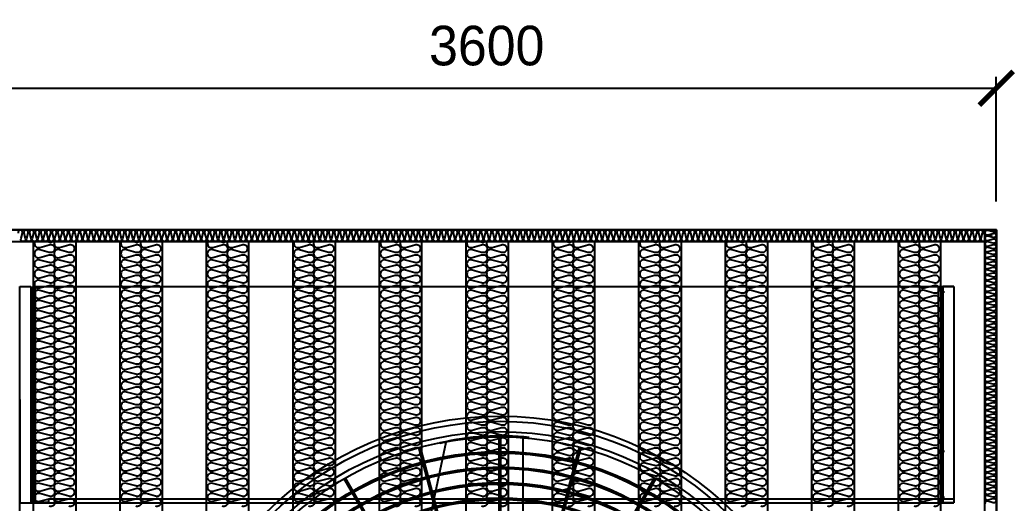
# Model space of a CAD drawing. Header units: millimetres. Extents: x 1817 to 34080, y 1746 to 24560.
# Drawn here: x 4598 to 8114, y 12345 to 14054 of the extents above; entities that cross this region are included whole.
import ezdxf

# ---------------------------------------------------------------- set-up
doc = ezdxf.new("R2010")
doc.units = ezdxf.units.MM
doc.linetypes.add('CENTER', pattern=[2, 1.25, -0.25, 0.25, -0.25])
doc.linetypes.add('HIDDEN', pattern=[0.375, 0.25, -0.125])
for name, color, linetype in [('center', 1, 'CENTER'), ('LINE', 7, 'Continuous'), ('SMS', 220, 'Continuous'), ('냉각탑', 4, 'Continuous'), ('냉각탑_dim', 1, 'Continuous'), ('숨은선', 5, 'HIDDEN')]:
    doc.layers.add(name, color=color, linetype=linetype)
doc.styles.add('HY울릉도L', font='')
doc.styles.get('HY울릉도L').set_extended_font_data('HY울릉도L')
doc.dimstyles.new('성지DIM', dxfattribs={"dimtxt": 3.5, "dimasz": 3, "dimexe": 1, "dimexo": 2.5, "dimgap": 2, "dimtad": 1, "dimdec": 0, "dimzin": 3, "dimdsep": 46, "dimtxsty": 'HY울릉도L', "dimblk": 'ARCHTICK', "dimcen": -2, "dimclrd": 256, "dimclre": 256, "dimclrt": 7, "dimadec": 0, "dimazin": 0, "dimtfac": 1, "dimtdec": 0, "dimtofl": 0, "dimtmove": 0, "dimatfit": 3, "dimfxl": 1, "dimtolj": 1, "dimtzin": 0, "dimlwe": -1, "dimarcsym": 0})

# ---------------------------------------------------------------- blocks, each defined once
blk = doc.blocks.new('_ArchTick')
at = {"color": 0, "linetype": 'ByBlock', "const_width": 0.15}
blk.add_lwpolyline([(-0.5, -0.5), (0.5, 0.5)], dxfattribs=at)
blk = doc.blocks.new('*D738')
at = {"layer": 'Defpoints', "color": 0, "transparency": 16777216}
for p in [(8047.3, 13812.4), (4447.6, 13311.9), (8047.3, 13311.9)]:
    blk.add_point(p, dxfattribs=at)
at = {"layer": '냉각탑_dim', "transparency": 16777216}
for p, q in [((4447.6, 13411.9), (4447.6, 13852.4)), ((8047.3, 13411.9), (8047.3, 13852.4))]:
    blk.add_line(p, q, dxfattribs=at)
at = {"layer": '냉각탑_dim', "lineweight": -2, "transparency": 16777216}
blk.add_line((4447.6, 13812.4), (8047.3, 13812.4), dxfattribs=at)
at = {"layer": '냉각탑_dim', "lineweight": -2, "transparency": 16777216, "xscale": 120, "yscale": 120, "zscale": 120, "rotation": 180}
blk.add_blockref('_ArchTick', (4447.6, 13812.4), dxfattribs=at)
at = {"layer": '냉각탑_dim', "lineweight": -2, "transparency": 16777216, "xscale": 120, "yscale": 120, "zscale": 120}
blk.add_blockref('_ArchTick', (8047.3, 13812.4), dxfattribs=at)
at = {"layer": '냉각탑_dim', "color": 7, "transparency": 16777216, "insert": (6247.4, 13962.4), "char_height": 140, "attachment_point": 5, "style": 'HY울릉도L'}
blk.add_mtext('\\A1;3600', dxfattribs=at)
blk = doc.blocks.new('A$C1FB73ED1')
for p, q in [((1277, 1342.9), (1277, 2480)), ((1283, 1342.9), (1283, 2480)), ((1260.8, 1340), (966.5, 2438.3)), ((1266.6, 1341.6), (972.3, 2439.9)), ((1293.4, 1341.6), (1587.7, 2439.9)), ((1299.2, 1340), (1593.5, 2438.3)), ((1245.9, 1333), (677.4, 2317.7)), ((1251.1, 1336), (682.6, 2320.7)), ((1308.9, 1336), (1877.4, 2320.7)), ((1314.1, 1333), (1882.6, 2317.7))]:
    blk.add_line(p, q)
for radius in [1280, 1260, 1220, 1200]:
    blk.add_circle((1280, 1280), radius)
at = {"ltscale": 5}
for radius in [1143, 1137, 1083, 1077, 1023, 1017, 963, 957]:
    blk.add_circle((1280, 1280), radius, dxfattribs=at)
at = {"layer": 'LINE', "color": 7}
for p, q in [((1368.2, 2477.5), (1368.2, 1567)), ((985.2, 2053.4), (1071.5, 2459.4))]:
    blk.add_line(p, q, dxfattribs=at)
for radius, start, end in [(1000, 83.5007, 103.4595), (998, 83.4876, 103.487)]:
    blk.add_arc((1280, 1483.4), radius, start, end, dxfattribs=at)
blk = doc.blocks.new('SP전면')
at = {"color": 7}
for p, q in [((31549.2, -80510.4), (31549.2, -83988.4)), ((31699.2, -80510.4), (31699.2, -83988.4))]:
    blk.add_line(p, q, dxfattribs=at)
at = {"layer": 'SMS', "color": 5}
for points in [[(31554.8, -80510.4, 0.686718), (31572.7, -80530.4), (31605.6, -80521.5, -0.524856), (31625.1, -80534.9, -0.524856), (31605.6, -80548.3), (31572.7, -80539.4, 1.449198), (31572.7, -80566.3), (31605.6, -80557.4, -0.524856), (31625.1, -80570.8, -0.524856), (31605.6, -80584.2), (31572.7, -80575.3, 1.449198), (31572.7, -80602.2), (31605.6, -80593.3, -0.524856), (31625.1, -80606.7, -0.524856), (31605.6, -80620.1), (31572.7, -80611.2, 1.449198), (31572.7, -80638.1), (31605.6, -80629.2, -0.524856), (31625.1, -80642.6, -0.524856), (31605.6, -80656.1), (31572.7, -80647.2, 1.449198), (31572.7, -80674), (31605.6, -80665.1, -0.524856), (31625.1, -80678.5, -0.524856), (31605.6, -80692), (31572.7, -80683.1, 1.449198), (31572.7, -80709.9), (31605.6, -80701, -0.524856), (31625.1, -80714.4, -0.524856), (31605.6, -80727.9), (31572.7, -80719, 1.449198), (31572.7, -80745.8), (31605.6, -80736.9, -0.524856), (31625.1, -80750.4, -0.524856), (31605.6, -80763.8), (31572.7, -80754.9, 1.449198), (31572.7, -80781.7), (31605.6, -80772.8, -0.524856), (31625.1, -80786.3, -0.524856), (31605.6, -80799.7), (31572.7, -80790.8, 1.449198), (31572.7, -80817.7), (31605.6, -80808.7, -0.524856), (31625.1, -80822.2, -0.524856), (31605.6, -80835.6), (31572.7, -80826.7, 1.449198), (31572.7, -80853.6), (31605.6, -80844.7, -0.524856), (31625.1, -80858.1, -0.524856), (31605.6, -80871.5), (31572.7, -80862.6, 1.449198), (31572.7, -80889.5), (31605.6, -80880.6, -0.524856), (31625.1, -80894, -0.524856), (31605.6, -80907.4), (31572.7, -80898.5, 1.449198), (31572.7, -80925.4), (31605.6, -80916.5, -0.524856), (31625.1, -80929.9, -0.524856), (31605.6, -80943.3), (31572.7, -80934.4, 1.449198), (31572.7, -80961.3), (31605.6, -80952.4, -0.524856), (31625.1, -80965.8, -0.524856), (31605.6, -80979.2), (31572.7, -80970.3, 1.449198), (31572.7, -80997.2), (31605.6, -80988.3, -0.524856), (31625.1, -81001.7, -0.524856), (31605.6, -81015.2), (31572.7, -81006.3, 1.449198), (31572.7, -81033.1), (31605.6, -81024.2, -0.524856), (31625.1, -81037.6, -0.524856), (31605.6, -81051.1), (31572.7, -81042.2, 1.449198), (31572.7, -81069), (31605.6, -81060.1, -0.524856), (31625.1, -81073.5, -0.524856), (31605.6, -81087), (31572.7, -81078.1, 1.449198), (31572.7, -81104.9), (31605.6, -81096, -0.524856), (31625.1, -81109.5, -0.524856), (31605.6, -81122.9), (31572.7, -81114, 1.449198), (31572.7, -81140.8), (31605.6, -81131.9, -0.524856), (31625.1, -81145.4, -0.524856), (31605.6, -81158.8), (31572.7, -81149.9, 1.449198), (31572.7, -81176.8), (31605.6, -81167.8, -0.524856), (31625.1, -81181.3, -0.524856), (31605.6, -81194.7), (31572.7, -81185.8, 1.449198), (31572.7, -81212.7), (31605.6, -81203.8, -0.524856), (31625.1, -81217.2, -0.524856), (31605.6, -81230.6), (31572.7, -81221.7, 1.449198), (31572.7, -81248.6), (31605.6, -81239.7, -0.524856), (31625.1, -81253.1, -0.524856), (31605.6, -81266.5), (31572.7, -81257.6, 1.449198), (31572.7, -81284.5), (31605.6, -81275.6, -0.524856), (31625.1, -81289, -0.524856), (31605.6, -81302.4), (31572.7, -81293.5, 1.449198), (31572.7, -81320.4), (31605.6, -81311.5, -0.524856), (31625.1, -81324.9, -0.417249), (31610.6, -81339.3)], [(31618, -80510.4, -0.259641), (31604.1, -80512.4), (31596.6, -80510.4)], [(31624.5, -80510.4, 0.686718), (31642.3, -80530.4), (31675.2, -80521.5, -0.524856), (31694.7, -80534.9, -0.524856), (31675.2, -80548.3), (31642.3, -80539.4, 1.449198), (31642.3, -80566.3), (31675.2, -80557.4, -0.524856), (31694.7, -80570.8, -0.524856), (31675.2, -80584.2), (31642.3, -80575.3, 1.449198), (31642.3, -80602.2), (31675.2, -80593.3, -0.524856), (31694.7, -80606.7, -0.524856), (31675.2, -80620.1), (31642.3, -80611.2, 1.449198), (31642.3, -80638.1), (31675.2, -80629.2, -0.524856), (31694.7, -80642.6, -0.524856), (31675.2, -80656.1), (31642.3, -80647.2, 1.449198), (31642.3, -80674), (31675.2, -80665.1, -0.524856), (31694.7, -80678.5, -0.524856), (31675.2, -80692), (31642.3, -80683.1, 1.449198), (31642.3, -80709.9), (31675.2, -80701, -0.524856), (31694.7, -80714.4, -0.524856), (31675.2, -80727.9), (31642.3, -80719, 1.449198), (31642.3, -80745.8), (31675.2, -80736.9, -0.524856), (31694.7, -80750.4, -0.524856), (31675.2, -80763.8), (31642.3, -80754.9, 1.449198), (31642.3, -80781.7), (31675.2, -80772.8, -0.524856), (31694.7, -80786.3, -0.524856), (31675.2, -80799.7), (31642.3, -80790.8, 1.449198), (31642.3, -80817.7), (31675.2, -80808.7, -0.524856), (31694.7, -80822.2, -0.524856), (31675.2, -80835.6), (31642.3, -80826.7, 1.449198), (31642.3, -80853.6), (31675.2, -80844.7, -0.524856), (31694.7, -80858.1, -0.524856), (31675.2, -80871.5), (31642.3, -80862.6, 1.449198), (31642.3, -80889.5), (31675.2, -80880.6, -0.524856), (31694.7, -80894, -0.524856), (31675.2, -80907.4), (31642.3, -80898.5, 1.449198), (31642.3, -80925.4), (31675.2, -80916.5, -0.524856), (31694.7, -80929.9, -0.524856), (31675.2, -80943.3), (31642.3, -80934.4, 1.449198), (31642.3, -80961.3), (31675.2, -80952.4, -0.524856), (31694.7, -80965.8, -0.524856), (31675.2, -80979.2), (31642.3, -80970.3, 1.449198), (31642.3, -80997.2), (31675.2, -80988.3, -0.524856), (31694.7, -81001.7, -0.524856), (31675.2, -81015.2), (31642.3, -81006.3, 1.449198), (31642.3, -81033.1), (31675.2, -81024.2, -0.524856), (31694.7, -81037.6, -0.524856), (31675.2, -81051.1), (31642.3, -81042.2, 1.449198), (31642.3, -81069), (31675.2, -81060.1, -0.524856), (31694.7, -81073.5, -0.524856), (31675.2, -81087), (31642.3, -81078.1, 1.449198), (31642.3, -81104.9), (31675.2, -81096, -0.524856), (31694.7, -81109.5, -0.524856), (31675.2, -81122.9), (31642.3, -81114, 1.449198), (31642.3, -81140.8), (31675.2, -81131.9, -0.524856), (31694.7, -81145.4, -0.524856), (31675.2, -81158.8), (31642.3, -81149.9, 1.449198), (31642.3, -81176.8), (31675.2, -81167.8, -0.524856), (31694.7, -81181.3, -0.524856), (31675.2, -81194.7), (31642.3, -81185.8, 1.449198), (31642.3, -81212.7), (31675.2, -81203.8, -0.524856), (31694.7, -81217.2, -0.524856), (31675.2, -81230.6), (31642.3, -81221.7, 1.449198), (31642.3, -81248.6), (31675.2, -81239.7, -0.524856), (31694.7, -81253.1, -0.524856), (31675.2, -81266.5), (31642.3, -81257.6, 1.449198), (31642.3, -81284.5), (31675.2, -81275.6, -0.524856), (31694.7, -81289, -0.524856), (31675.2, -81302.4), (31642.3, -81293.5, 1.449198), (31642.3, -81320.4), (31675.2, -81311.5, -0.524856), (31694.7, -81324.9, -0.417249), (31680.2, -81339.3)], [(31553.7, -81310.6, 0.446849), (31572.7, -81320.4), (31605.6, -81311.5, -0.524856), (31625.1, -81324.9, -0.524856), (31605.6, -81338.3), (31572.7, -81329.4, 1.449198), (31572.7, -81356.3), (31605.6, -81347.4, -0.524856), (31625.1, -81360.8, -0.524856), (31605.6, -81374.3), (31572.7, -81365.4, 1.449198), (31572.7, -81392.2), (31605.6, -81383.3, -0.524856), (31625.1, -81396.7, -0.524856), (31605.6, -81410.2), (31572.7, -81401.3, 1.449198), (31572.7, -81428.1), (31605.6, -81419.2, -0.524856), (31625.1, -81432.6, -0.524856), (31605.6, -81446.1)], [(31623.3, -81310.6, 0.446849), (31642.3, -81320.4), (31675.2, -81311.5, -0.524856), (31694.7, -81324.9, -0.524856), (31675.2, -81338.3), (31642.3, -81329.4, 1.449198), (31642.3, -81356.3), (31675.2, -81347.4, -0.524856), (31694.7, -81360.8, -0.524856), (31675.2, -81374.3), (31642.3, -81365.4, 1.449198), (31642.3, -81392.2), (31675.2, -81383.3, -0.524856), (31694.7, -81396.7, -0.524856), (31675.2, -81410.2), (31642.3, -81401.3, 1.449198), (31642.3, -81428.1), (31675.2, -81419.2, -0.524856), (31694.7, -81432.6, -0.524856), (31675.2, -81446.1)]]:
    blk.add_lwpolyline(points, format="xyb", dxfattribs=at)
blk = doc.blocks.new('3')
for p, q in [((7202.6, 13311.9), (4447.6, 13311.9)), ((4638.8, 13311.9), (7897.3, 13311.9)), ((7202.6, 13311.9), (8047.6, 13311.9)), ((8047.6, 13311.9), (8047.6, 9711.9)), ((4598.5, 13111.9), (4636.9, 13111.9)), ((4636.9, 13111.9), (4636.9, 12346.3)), ((4638.8, 13111.9), (4638.8, 12346.3)), ((4652.9, 13111.9), (4652.9, 12346.3)), ((4652.9, 13111.9), (7897.3, 13111.9)), ((7842, 13111.9), (7842, 12346.3)), ((7856.1, 13111.9), (7856.1, 12346.3)), ((7857.9, 13111.9), (7857.9, 12346.3)), ((7897.3, 13111.9), (7857.9, 13111.9)), ((7897.3, 13111.9), (7897.3, 12346.3)), ((4598.5, 12711.9), (4598.5, 12346.3)), ((4598.5, 12346.3), (4636.9, 12346.3)), ((4638.8, 12346.3), (7897.3, 12346.3)), ((4652.9, 12348.2), (4699.7, 12348.2)), ((4699.7, 12360.4), (7897.3, 12360.4)), ((4699.7, 12360.4), (4699.7, 12346.3)), ((7897.3, 12346.3), (7857.9, 12346.3))]:
    blk.add_line(p, q)
at = {"color": 7}
for p, q in [((4447.6, 13311.9), (7202.6, 13311.9)), ((8047.6, 13311.9), (7202.6, 13311.9)), ((8005.6, 13311.9), (8005.6, 9791.9)), ((8047.6, 13311.9), (8047.6, 9711.9)), ((8005.6, 13269.9), (4489.6, 13269.9))]:
    blk.add_line(p, q, dxfattribs=at)
at = {"ltscale": 500, "elevation": 0}
blk.add_lwpolyline([(4447.6, 13311.9), (8047.3, 13311.9), (8047.3, 9711.9), (4447.6, 9711.9)], close=True, dxfattribs=at)
blk.add_circle((8027.6, 13291.9), 3)
at = {"layer": 'center'}
for p, q in [((7848.1, 13092.2), (7864.1, 13092.2)), ((7848.1, 12529.1), (7864.1, 12529.1)), ((7848.1, 12366), (7864.1, 12366))]:
    blk.add_line(p, q, dxfattribs=at)
at = {"layer": 'SMS', "color": 5, "elevation": 0}
for points in [[(4917.3, 13310.7, 0.446849), (4911.8, 13300.2), (4916.8, 13281.9, -0.524856), (4909.3, 13271.1, -0.524856), (4901.9, 13281.9), (4906.8, 13300.2, 1.449198), (4891.9, 13300.2), (4896.8, 13281.9, -0.524856), (4889.4, 13271.1, -0.524856), (4881.9, 13281.9), (4886.9, 13300.2, 1.449198), (4871.9, 13300.2), (4876.9, 13281.9, -0.524856), (4869.4, 13271.1, -0.524856), (4862, 13281.9), (4866.9, 13300.2, 1.449198), (4852, 13300.2), (4856.9, 13281.9, -0.524856), (4849.5, 13271.1, -0.524856), (4842, 13281.9), (4847, 13300.2, 1.449198), (4832, 13300.2), (4837, 13281.9, -0.524856), (4829.5, 13271.1, -0.524856), (4822.1, 13281.9), (4827, 13300.2, 1.449198), (4812.1, 13300.2), (4817, 13281.9, -0.524856), (4809.6, 13271.1, -0.524856), (4802.1, 13281.9), (4807.1, 13300.2, 1.449198), (4792.1, 13300.2), (4797.1, 13281.9, -0.524856), (4789.6, 13271.1, -0.524856), (4782.2, 13281.9), (4787.1, 13300.2, 1.449198), (4772.2, 13300.2), (4777.1, 13281.9, -0.524856), (4769.7, 13271.1, -0.524856), (4762.2, 13281.9), (4767.2, 13300.2, 1.449198), (4752.2, 13300.2), (4757.2, 13281.9, -0.524856), (4749.7, 13271.1, -0.524856), (4742.3, 13281.9), (4747.2, 13300.2, 1.449198), (4732.3, 13300.2), (4737.2, 13281.9, -0.524856), (4729.8, 13271.1, -0.524856), (4722.3, 13281.9), (4727.3, 13300.2, 1.449198), (4712.3, 13300.2), (4717.3, 13281.9, -0.524856), (4709.8, 13271.1, -0.524856), (4702.4, 13281.9), (4707.3, 13300.2, 1.449198), (4692.4, 13300.2), (4697.3, 13281.9, -0.524856), (4689.9, 13271.1, -0.524856), (4682.4, 13281.9), (4687.4, 13300.2, 1.449198), (4672.4, 13300.2), (4677.4, 13281.9, -0.524856), (4669.9, 13271.1, -0.524856), (4662.5, 13281.9), (4667.4, 13300.2, 1.449198), (4652.5, 13300.2), (4657.4, 13281.9, -0.524856), (4650, 13271.1, -0.524856), (4642.5, 13281.9), (4647.5, 13300.2, 1.449198), (4632.5, 13300.2), (4637.5, 13281.9, -0.524856), (4630, 13271.1, -0.524856), (4622.6, 13281.9), (4627.5, 13300.2, 1.449198), (4612.6, 13300.2), (4617.5, 13281.9, -0.524856), (4610.1, 13271.1, -0.524856), (4602.6, 13281.9), (4607.6, 13300.2, 1.449198), (4592.6, 13300.2)], [(5495.8, 13310.7, 0.446849), (5490.4, 13300.2), (5495.3, 13281.9, -0.524856), (5487.9, 13271.1, -0.524856), (5480.4, 13281.9), (5485.4, 13300.2, 1.449198), (5470.4, 13300.2), (5475.4, 13281.9, -0.524856), (5467.9, 13271.1, -0.524856), (5460.5, 13281.9), (5465.4, 13300.2, 1.449198), (5450.5, 13300.2), (5455.4, 13281.9, -0.524856), (5448, 13271.1, -0.524856), (5440.5, 13281.9), (5445.5, 13300.2, 1.449198), (5430.5, 13300.2), (5435.5, 13281.9, -0.524856), (5428, 13271.1, -0.524856), (5420.6, 13281.9), (5425.5, 13300.2, 1.449198), (5410.6, 13300.2), (5415.5, 13281.9, -0.524856), (5408.1, 13271.1, -0.524856), (5400.6, 13281.9), (5405.6, 13300.2, 1.449198), (5390.6, 13300.2), (5395.6, 13281.9, -0.524856), (5388.1, 13271.1, -0.524856), (5380.7, 13281.9), (5385.6, 13300.2, 1.449198), (5370.7, 13300.2), (5375.6, 13281.9, -0.524856), (5368.2, 13271.1, -0.524856), (5360.7, 13281.9), (5365.7, 13300.2, 1.449198), (5350.7, 13300.2), (5355.7, 13281.9, -0.524856), (5348.2, 13271.1, -0.524856), (5340.8, 13281.9), (5345.7, 13300.2, 1.449198), (5330.8, 13300.2), (5335.7, 13281.9, -0.524856), (5328.3, 13271.1, -0.524856), (5320.8, 13281.9), (5325.8, 13300.2, 1.449198), (5310.8, 13300.2), (5315.8, 13281.9, -0.524856), (5308.3, 13271.1, -0.524856), (5300.9, 13281.9), (5305.8, 13300.2, 1.449198), (5290.9, 13300.2), (5295.8, 13281.9, -0.524856), (5288.4, 13271.1, -0.524856), (5280.9, 13281.9), (5285.9, 13300.2, 1.449198), (5270.9, 13300.2), (5275.9, 13281.9, -0.524856), (5268.4, 13271.1, -0.524856), (5261, 13281.9), (5265.9, 13300.2, 1.449198), (5251, 13300.2), (5255.9, 13281.9, -0.524856), (5248.5, 13271.1, -0.524856), (5241, 13281.9), (5246, 13300.2, 1.449198), (5231, 13300.2), (5236, 13281.9, -0.524856), (5228.5, 13271.1, -0.524856), (5221.1, 13281.9), (5226, 13300.2, 1.449198), (5211.1, 13300.2), (5216, 13281.9, -0.524856), (5208.6, 13271.1, -0.524856), (5201.1, 13281.9), (5206.1, 13300.2, 1.449198), (5191.1, 13300.2), (5196.1, 13281.9, -0.524856), (5188.6, 13271.1, -0.524856), (5181.2, 13281.9), (5186.1, 13300.2, 1.449198), (5171.2, 13300.2), (5176.1, 13281.9, -0.524856), (5168.7, 13271.1, -0.524856), (5161.2, 13281.9), (5166.2, 13300.2, 1.449198), (5151.2, 13300.2), (5156.2, 13281.9, -0.524856), (5148.7, 13271.1, -0.524856), (5141.3, 13281.9), (5146.2, 13300.2, 1.449198), (5131.3, 13300.2), (5136.2, 13281.9, -0.524856), (5128.8, 13271.1, -0.524856), (5121.3, 13281.9), (5126.3, 13300.2, 1.449198), (5111.3, 13300.2), (5116.3, 13281.9, -0.524856), (5108.8, 13271.1, -0.524856), (5101.4, 13281.9), (5106.3, 13300.2, 1.449198), (5091.4, 13300.2), (5096.3, 13281.9, -0.524856), (5088.9, 13271.1, -0.524856), (5081.4, 13281.9), (5086.4, 13300.2, 1.449198), (5071.4, 13300.2), (5076.4, 13281.9, -0.524856), (5068.9, 13271.1, -0.524856), (5061.5, 13281.9), (5066.4, 13300.2, 1.449198), (5051.5, 13300.2), (5056.4, 13281.9, -0.524856), (5049, 13271.1, -0.524856), (5041.5, 13281.9), (5046.5, 13300.2, 1.449198), (5031.5, 13300.2), (5036.5, 13281.9, -0.524856), (5029, 13271.1, -0.524856), (5021.6, 13281.9), (5026.5, 13300.2, 1.449198), (5011.6, 13300.2), (5016.5, 13281.9, -0.524856), (5009.1, 13271.1, -0.524856), (5001.6, 13281.9), (5006.6, 13300.2, 1.449198), (4991.6, 13300.2), (4996.6, 13281.9, -0.524856), (4989.1, 13271.1, -0.524856), (4981.7, 13281.9), (4986.6, 13300.2, 1.449198), (4971.7, 13300.2), (4976.6, 13281.9, -0.524856), (4969.2, 13271.1, -0.524856), (4961.7, 13281.9), (4966.7, 13300.2, 1.449198), (4951.7, 13300.2), (4956.7, 13281.9, -0.524856), (4949.2, 13271.1, -0.524856), (4941.8, 13281.9), (4946.7, 13300.2, 1.449198), (4931.8, 13300.2), (4936.7, 13281.9, -0.524856), (4929.3, 13271.1, -0.524856), (4921.8, 13281.9), (4926.8, 13300.2, 1.449198), (4911.8, 13300.2), (4916.8, 13281.9, -0.524856), (4909.3, 13271.1, -0.417249), (4901.3, 13279.1)], [(6074.4, 13310.7, 0.446849), (6068.9, 13300.2), (6073.9, 13281.9, -0.524856), (6066.4, 13271.1, -0.524856), (6059, 13281.9), (6063.9, 13300.2, 1.449198), (6049, 13300.2), (6053.9, 13281.9, -0.524856), (6046.5, 13271.1, -0.524856), (6039, 13281.9), (6044, 13300.2, 1.449198), (6029, 13300.2), (6034, 13281.9, -0.524856), (6026.5, 13271.1, -0.524856), (6019.1, 13281.9), (6024, 13300.2, 1.449198), (6009.1, 13300.2), (6014, 13281.9, -0.524856), (6006.6, 13271.1, -0.524856), (5999.1, 13281.9), (6004.1, 13300.2, 1.449198), (5989.1, 13300.2), (5994.1, 13281.9, -0.524856), (5986.6, 13271.1, -0.524856), (5979.2, 13281.9), (5984.1, 13300.2, 1.449198), (5969.2, 13300.2), (5974.1, 13281.9, -0.524856), (5966.7, 13271.1, -0.524856), (5959.2, 13281.9), (5964.2, 13300.2, 1.449198), (5949.2, 13300.2), (5954.2, 13281.9, -0.524856), (5946.7, 13271.1, -0.524856), (5939.3, 13281.9), (5944.2, 13300.2, 1.449198), (5929.3, 13300.2), (5934.2, 13281.9, -0.524856), (5926.8, 13271.1, -0.524856), (5919.3, 13281.9), (5924.3, 13300.2, 1.449198), (5909.3, 13300.2), (5914.3, 13281.9, -0.524856), (5906.8, 13271.1, -0.524856), (5899.4, 13281.9), (5904.3, 13300.2, 1.449198), (5889.4, 13300.2), (5894.3, 13281.9, -0.524856), (5886.9, 13271.1, -0.524856), (5879.4, 13281.9), (5884.4, 13300.2, 1.449198), (5869.4, 13300.2), (5874.4, 13281.9, -0.524856), (5866.9, 13271.1, -0.524856), (5859.5, 13281.9), (5864.4, 13300.2, 1.449198), (5849.5, 13300.2), (5854.4, 13281.9, -0.524856), (5847, 13271.1, -0.524856), (5839.5, 13281.9), (5844.5, 13300.2, 1.449198), (5829.5, 13300.2), (5834.5, 13281.9, -0.524856), (5827, 13271.1, -0.524856), (5819.6, 13281.9), (5824.5, 13300.2, 1.449198), (5809.6, 13300.2), (5814.5, 13281.9, -0.524856), (5807.1, 13271.1, -0.524856), (5799.6, 13281.9), (5804.6, 13300.2, 1.449198), (5789.6, 13300.2), (5794.6, 13281.9, -0.524856), (5787.1, 13271.1, -0.524856), (5779.7, 13281.9), (5784.6, 13300.2, 1.449198), (5769.7, 13300.2), (5774.6, 13281.9, -0.524856), (5767.2, 13271.1, -0.524856), (5759.7, 13281.9), (5764.7, 13300.2, 1.449198), (5749.7, 13300.2), (5754.7, 13281.9, -0.524856), (5747.2, 13271.1, -0.524856), (5739.8, 13281.9), (5744.7, 13300.2, 1.449198), (5729.8, 13300.2), (5734.7, 13281.9, -0.524856), (5727.3, 13271.1, -0.524856), (5719.8, 13281.9), (5724.8, 13300.2, 1.449198), (5709.8, 13300.2), (5714.8, 13281.9, -0.524856), (5707.3, 13271.1, -0.524856), (5699.9, 13281.9), (5704.8, 13300.2, 1.449198), (5689.9, 13300.2), (5694.8, 13281.9, -0.524856), (5687.4, 13271.1, -0.524856), (5679.9, 13281.9), (5684.9, 13300.2, 1.449198), (5669.9, 13300.2), (5674.9, 13281.9, -0.524856), (5667.4, 13271.1, -0.524856), (5660, 13281.9), (5664.9, 13300.2, 1.449198), (5650, 13300.2), (5654.9, 13281.9, -0.524856), (5647.5, 13271.1, -0.524856), (5640, 13281.9), (5645, 13300.2, 1.449198), (5630, 13300.2), (5635, 13281.9, -0.524856), (5627.5, 13271.1, -0.524856), (5620.1, 13281.9), (5625, 13300.2, 1.449198), (5610.1, 13300.2), (5615, 13281.9, -0.524856), (5607.6, 13271.1, -0.524856), (5600.1, 13281.9), (5605.1, 13300.2, 1.449198), (5590.1, 13300.2), (5595.1, 13281.9, -0.524856), (5587.6, 13271.1, -0.524856), (5580.2, 13281.9), (5585.1, 13300.2, 1.449198), (5570.2, 13300.2), (5575.1, 13281.9, -0.524856), (5567.7, 13271.1, -0.524856), (5560.2, 13281.9), (5565.2, 13300.2, 1.449198), (5550.2, 13300.2), (5555.2, 13281.9, -0.524856), (5547.7, 13271.1, -0.524856), (5540.3, 13281.9), (5545.2, 13300.2, 1.449198), (5530.3, 13300.2), (5535.2, 13281.9, -0.524856), (5527.8, 13271.1, -0.524856), (5520.3, 13281.9), (5525.3, 13300.2, 1.449198), (5510.3, 13300.2), (5515.3, 13281.9, -0.524856), (5507.8, 13271.1, -0.524856), (5500.4, 13281.9), (5505.3, 13300.2, 1.449198), (5490.4, 13300.2), (5495.3, 13281.9, -0.524856), (5487.9, 13271.1, -0.417249), (5479.9, 13279.1)], [(6652.9, 13310.7, 0.446849), (6647.5, 13300.2), (6652.4, 13281.9, -0.524856), (6645, 13271.1, -0.524856), (6637.5, 13281.9), (6642.5, 13300.2, 1.449198), (6627.5, 13300.2), (6632.5, 13281.9, -0.524856), (6625, 13271.1, -0.524856), (6617.6, 13281.9), (6622.5, 13300.2, 1.449198), (6607.6, 13300.2), (6612.5, 13281.9, -0.524856), (6605.1, 13271.1, -0.524856), (6597.6, 13281.9), (6602.6, 13300.2, 1.449198), (6587.6, 13300.2), (6592.6, 13281.9, -0.524856), (6585.1, 13271.1, -0.524856), (6577.7, 13281.9), (6582.6, 13300.2, 1.449198), (6567.7, 13300.2), (6572.6, 13281.9, -0.524856), (6565.2, 13271.1, -0.524856), (6557.7, 13281.9), (6562.7, 13300.2, 1.449198), (6547.7, 13300.2), (6552.7, 13281.9, -0.524856), (6545.2, 13271.1, -0.524856), (6537.8, 13281.9), (6542.7, 13300.2, 1.449198), (6527.8, 13300.2), (6532.7, 13281.9, -0.524856), (6525.3, 13271.1, -0.524856), (6517.8, 13281.9), (6522.8, 13300.2, 1.449198), (6507.8, 13300.2), (6512.8, 13281.9, -0.524856), (6505.3, 13271.1, -0.524856), (6497.9, 13281.9), (6502.8, 13300.2, 1.449198), (6487.9, 13300.2), (6492.8, 13281.9, -0.524856), (6485.4, 13271.1, -0.524856), (6477.9, 13281.9), (6482.9, 13300.2, 1.449198), (6467.9, 13300.2), (6472.9, 13281.9, -0.524856), (6465.4, 13271.1, -0.524856), (6458, 13281.9), (6462.9, 13300.2, 1.449198), (6448, 13300.2), (6452.9, 13281.9, -0.524856), (6445.5, 13271.1, -0.524856), (6438, 13281.9), (6443, 13300.2, 1.449198), (6428, 13300.2), (6433, 13281.9, -0.524856), (6425.5, 13271.1, -0.524856), (6418.1, 13281.9), (6423, 13300.2, 1.449198), (6408.1, 13300.2), (6413, 13281.9, -0.524856), (6405.6, 13271.1, -0.524856), (6398.1, 13281.9), (6403.1, 13300.2, 1.449198), (6388.1, 13300.2), (6393.1, 13281.9, -0.524856), (6385.6, 13271.1, -0.524856), (6378.2, 13281.9), (6383.1, 13300.2, 1.449198), (6368.2, 13300.2), (6373.1, 13281.9, -0.524856), (6365.7, 13271.1, -0.524856), (6358.2, 13281.9), (6363.2, 13300.2, 1.449198), (6348.2, 13300.2), (6353.2, 13281.9, -0.524856), (6345.7, 13271.1, -0.524856), (6338.3, 13281.9), (6343.2, 13300.2, 1.449198), (6328.3, 13300.2), (6333.2, 13281.9, -0.524856), (6325.8, 13271.1, -0.524856), (6318.3, 13281.9), (6323.3, 13300.2, 1.449198), (6308.3, 13300.2), (6313.3, 13281.9, -0.524856), (6305.8, 13271.1, -0.524856), (6298.4, 13281.9), (6303.3, 13300.2, 1.449198), (6288.4, 13300.2), (6293.3, 13281.9, -0.524856), (6285.9, 13271.1, -0.524856), (6278.4, 13281.9), (6283.4, 13300.2, 1.449198), (6268.4, 13300.2), (6273.4, 13281.9, -0.524856), (6265.9, 13271.1, -0.524856), (6258.5, 13281.9), (6263.4, 13300.2, 1.449198), (6248.5, 13300.2), (6253.4, 13281.9, -0.524856), (6246, 13271.1, -0.524856), (6238.5, 13281.9), (6243.5, 13300.2, 1.449198), (6228.5, 13300.2), (6233.5, 13281.9, -0.524856), (6226, 13271.1, -0.524856), (6218.6, 13281.9), (6223.5, 13300.2, 1.449198), (6208.6, 13300.2), (6213.5, 13281.9, -0.524856), (6206.1, 13271.1, -0.524856), (6198.6, 13281.9), (6203.6, 13300.2, 1.449198), (6188.6, 13300.2), (6193.6, 13281.9, -0.524856), (6186.1, 13271.1, -0.524856), (6178.7, 13281.9), (6183.6, 13300.2, 1.449198), (6168.7, 13300.2), (6173.6, 13281.9, -0.524856), (6166.2, 13271.1, -0.524856), (6158.7, 13281.9), (6163.7, 13300.2, 1.449198), (6148.7, 13300.2), (6153.7, 13281.9, -0.524856), (6146.2, 13271.1, -0.524856), (6138.8, 13281.9), (6143.7, 13300.2, 1.449198), (6128.8, 13300.2), (6133.7, 13281.9, -0.524856), (6126.3, 13271.1, -0.524856), (6118.8, 13281.9), (6123.8, 13300.2, 1.449198), (6108.8, 13300.2), (6113.8, 13281.9, -0.524856), (6106.3, 13271.1, -0.524856), (6098.9, 13281.9), (6103.8, 13300.2, 1.449198), (6088.9, 13300.2), (6093.8, 13281.9, -0.524856), (6086.4, 13271.1, -0.524856), (6078.9, 13281.9), (6083.9, 13300.2, 1.449198), (6068.9, 13300.2), (6073.9, 13281.9, -0.524856), (6066.4, 13271.1, -0.417249), (6058.4, 13279.1)], [(7231.5, 13310.7, 0.446849), (7226, 13300.2), (7231, 13281.9, -0.524856), (7223.5, 13271.1, -0.524856), (7216.1, 13281.9), (7221, 13300.2, 1.449198), (7206.1, 13300.2), (7211, 13281.9, -0.524856), (7203.6, 13271.1, -0.524856), (7196.1, 13281.9), (7201.1, 13300.2, 1.449198), (7186.1, 13300.2), (7191.1, 13281.9, -0.524856), (7183.6, 13271.1, -0.524856), (7176.2, 13281.9), (7181.1, 13300.2, 1.449198), (7166.2, 13300.2), (7171.1, 13281.9, -0.524856), (7163.7, 13271.1, -0.524856), (7156.2, 13281.9), (7161.2, 13300.2, 1.449198), (7146.2, 13300.2), (7151.2, 13281.9, -0.524856), (7143.7, 13271.1, -0.524856), (7136.3, 13281.9), (7141.2, 13300.2, 1.449198), (7126.3, 13300.2), (7131.2, 13281.9, -0.524856), (7123.8, 13271.1, -0.524856), (7116.3, 13281.9), (7121.3, 13300.2, 1.449198), (7106.3, 13300.2), (7111.3, 13281.9, -0.524856), (7103.8, 13271.1, -0.524856), (7096.4, 13281.9), (7101.3, 13300.2, 1.449198), (7086.4, 13300.2), (7091.3, 13281.9, -0.524856), (7083.9, 13271.1, -0.524856), (7076.4, 13281.9), (7081.4, 13300.2, 1.449198), (7066.4, 13300.2), (7071.4, 13281.9, -0.524856), (7063.9, 13271.1, -0.524856), (7056.5, 13281.9), (7061.4, 13300.2, 1.449198), (7046.5, 13300.2), (7051.4, 13281.9, -0.524856), (7044, 13271.1, -0.524856), (7036.5, 13281.9), (7041.5, 13300.2, 1.449198), (7026.5, 13300.2), (7031.5, 13281.9, -0.524856), (7024, 13271.1, -0.524856), (7016.6, 13281.9), (7021.5, 13300.2, 1.449198), (7006.6, 13300.2), (7011.5, 13281.9, -0.524856), (7004.1, 13271.1, -0.524856), (6996.6, 13281.9), (7001.6, 13300.2, 1.449198), (6986.6, 13300.2), (6991.6, 13281.9, -0.524856), (6984.1, 13271.1, -0.524856), (6976.7, 13281.9), (6981.6, 13300.2, 1.449198), (6966.7, 13300.2), (6971.6, 13281.9, -0.524856), (6964.2, 13271.1, -0.524856), (6956.7, 13281.9), (6961.7, 13300.2, 1.449198), (6946.7, 13300.2), (6951.7, 13281.9, -0.524856), (6944.2, 13271.1, -0.524856), (6936.8, 13281.9), (6941.7, 13300.2, 1.449198), (6926.8, 13300.2), (6931.7, 13281.9, -0.524856), (6924.3, 13271.1, -0.524856), (6916.8, 13281.9), (6921.8, 13300.2, 1.449198), (6906.8, 13300.2), (6911.8, 13281.9, -0.524856), (6904.3, 13271.1, -0.524856), (6896.9, 13281.9), (6901.8, 13300.2, 1.449198), (6886.9, 13300.2), (6891.8, 13281.9, -0.524856), (6884.4, 13271.1, -0.524856), (6876.9, 13281.9), (6881.9, 13300.2, 1.449198), (6866.9, 13300.2), (6871.9, 13281.9, -0.524856), (6864.4, 13271.1, -0.524856), (6857, 13281.9), (6861.9, 13300.2, 1.449198), (6847, 13300.2), (6851.9, 13281.9, -0.524856), (6844.5, 13271.1, -0.524856), (6837, 13281.9), (6842, 13300.2, 1.449198), (6827, 13300.2), (6832, 13281.9, -0.524856), (6824.5, 13271.1, -0.524856), (6817.1, 13281.9), (6822, 13300.2, 1.449198), (6807.1, 13300.2), (6812, 13281.9, -0.524856), (6804.6, 13271.1, -0.524856), (6797.1, 13281.9), (6802.1, 13300.2, 1.449198), (6787.1, 13300.2), (6792.1, 13281.9, -0.524856), (6784.6, 13271.1, -0.524856), (6777.2, 13281.9), (6782.1, 13300.2, 1.449198), (6767.2, 13300.2), (6772.1, 13281.9, -0.524856), (6764.7, 13271.1, -0.524856), (6757.2, 13281.9), (6762.2, 13300.2, 1.449198), (6747.2, 13300.2), (6752.2, 13281.9, -0.524856), (6744.7, 13271.1, -0.524856), (6737.3, 13281.9), (6742.2, 13300.2, 1.449198), (6727.3, 13300.2), (6732.2, 13281.9, -0.524856), (6724.8, 13271.1, -0.524856), (6717.3, 13281.9), (6722.3, 13300.2, 1.449198), (6707.3, 13300.2), (6712.3, 13281.9, -0.524856), (6704.8, 13271.1, -0.524856), (6697.4, 13281.9), (6702.3, 13300.2, 1.449198), (6687.4, 13300.2), (6692.3, 13281.9, -0.524856), (6684.9, 13271.1, -0.524856), (6677.4, 13281.9), (6682.4, 13300.2, 1.449198), (6667.4, 13300.2), (6672.4, 13281.9, -0.524856), (6664.9, 13271.1, -0.524856), (6657.5, 13281.9), (6662.4, 13300.2, 1.449198), (6647.5, 13300.2), (6652.4, 13281.9, -0.524856), (6645, 13271.1, -0.417249), (6637, 13279.1)], [(7706.6, 13272.3, -0.144343), (7702.3, 13271.1, -0.524856), (7694.9, 13281.9), (7699.8, 13300.2, 1.449198), (7684.9, 13300.2), (7689.8, 13281.9, -0.524856), (7682.4, 13271.1, -0.524856), (7674.9, 13281.9), (7679.9, 13300.2, 1.449198), (7664.9, 13300.2), (7669.9, 13281.9, -0.524856), (7662.4, 13271.1, -0.524856), (7655, 13281.9), (7659.9, 13300.2, 1.449198), (7645, 13300.2), (7649.9, 13281.9, -0.524856), (7642.5, 13271.1, -0.524856), (7635, 13281.9), (7640, 13300.2, 1.449198), (7625, 13300.2), (7630, 13281.9, -0.524856), (7622.5, 13271.1, -0.524856), (7615.1, 13281.9), (7620, 13300.2, 1.449198), (7605.1, 13300.2), (7610, 13281.9, -0.524856), (7602.6, 13271.1, -0.524856), (7595.1, 13281.9), (7600.1, 13300.2, 1.449198), (7585.1, 13300.2), (7590.1, 13281.9, -0.524856), (7582.6, 13271.1, -0.524856), (7575.2, 13281.9), (7580.1, 13300.2, 1.449198), (7565.2, 13300.2), (7570.1, 13281.9, -0.524856), (7562.7, 13271.1, -0.524856), (7555.2, 13281.9), (7560.2, 13300.2, 1.449198), (7545.2, 13300.2), (7550.2, 13281.9, -0.524856), (7542.7, 13271.1, -0.524856), (7535.3, 13281.9), (7540.2, 13300.2, 1.449198), (7525.3, 13300.2), (7530.2, 13281.9, -0.524856), (7522.8, 13271.1, -0.524856), (7515.3, 13281.9), (7520.3, 13300.2, 1.449198), (7505.3, 13300.2), (7510.3, 13281.9, -0.524856), (7502.8, 13271.1, -0.524856), (7495.4, 13281.9), (7500.3, 13300.2, 1.449198), (7485.4, 13300.2), (7490.3, 13281.9, -0.524856), (7482.9, 13271.1, -0.524856), (7475.4, 13281.9), (7480.4, 13300.2, 1.449198), (7465.4, 13300.2), (7470.4, 13281.9, -0.524856), (7462.9, 13271.1, -0.524856), (7455.5, 13281.9), (7460.4, 13300.2, 1.449198), (7445.5, 13300.2), (7450.4, 13281.9, -0.524856), (7443, 13271.1, -0.524856), (7435.5, 13281.9), (7440.5, 13300.2, 1.449198), (7425.5, 13300.2), (7430.5, 13281.9, -0.524856), (7423, 13271.1, -0.524856), (7415.6, 13281.9), (7420.5, 13300.2, 1.449198), (7405.6, 13300.2), (7410.5, 13281.9, -0.524856), (7403.1, 13271.1, -0.524856), (7395.6, 13281.9), (7400.6, 13300.2, 1.449198), (7385.6, 13300.2), (7390.6, 13281.9, -0.524856), (7383.1, 13271.1, -0.524856), (7375.7, 13281.9), (7380.6, 13300.2, 1.449198), (7365.7, 13300.2), (7370.6, 13281.9, -0.524856), (7363.2, 13271.1, -0.524856), (7355.7, 13281.9), (7360.7, 13300.2, 1.449198), (7345.7, 13300.2), (7350.7, 13281.9, -0.524856), (7343.2, 13271.1, -0.524856), (7335.8, 13281.9), (7340.7, 13300.2, 1.449198), (7325.8, 13300.2), (7330.7, 13281.9, -0.524856), (7323.3, 13271.1, -0.524856), (7315.8, 13281.9), (7320.8, 13300.2, 1.449198), (7305.8, 13300.2), (7310.8, 13281.9, -0.524856), (7303.3, 13271.1, -0.524856), (7295.9, 13281.9), (7300.8, 13300.2, 1.449198), (7285.9, 13300.2), (7290.8, 13281.9, -0.524856), (7283.4, 13271.1, -0.524856), (7275.9, 13281.9), (7280.9, 13300.2, 1.449198), (7265.9, 13300.2), (7270.9, 13281.9, -0.524856), (7263.4, 13271.1, -0.524856), (7256, 13281.9), (7260.9, 13300.2, 1.449198), (7246, 13300.2), (7250.9, 13281.9, -0.524856), (7243.5, 13271.1, -0.524856), (7236, 13281.9), (7241, 13300.2, 1.449198), (7226, 13300.2), (7231, 13281.9, -0.524856), (7223.5, 13271.1, -0.417249), (7215.5, 13279.1)], [(8005.6, 13272.1, -0.131401), (8001.6, 13271.1, -0.524856), (7994.1, 13281.9), (7999.1, 13300.2, 1.449198), (7984.1, 13300.2), (7989.1, 13281.9, -0.524856), (7981.6, 13271.1, -0.524856), (7974.2, 13281.9), (7979.1, 13300.2, 1.449198), (7964.2, 13300.2), (7969.1, 13281.9, -0.524856), (7961.7, 13271.1, -0.524856), (7954.2, 13281.9), (7959.2, 13300.2, 1.449198), (7944.2, 13300.2), (7949.2, 13281.9, -0.524856), (7941.7, 13271.1, -0.524856), (7934.3, 13281.9), (7939.2, 13300.2, 1.449198), (7924.3, 13300.2), (7929.2, 13281.9, -0.524856), (7921.8, 13271.1, -0.524856), (7914.3, 13281.9), (7919.3, 13300.2, 1.449198), (7904.3, 13300.2), (7909.3, 13281.9, -0.524856), (7901.8, 13271.1, -0.524856), (7894.4, 13281.9), (7899.3, 13300.2, 1.449198), (7884.4, 13300.2), (7889.3, 13281.9, -0.524856), (7881.9, 13271.1, -0.524856), (7874.4, 13281.9), (7879.4, 13300.2, 1.449198), (7864.4, 13300.2), (7869.4, 13281.9, -0.524856), (7861.9, 13271.1, -0.524856), (7854.5, 13281.9), (7859.4, 13300.2, 1.449198), (7844.5, 13300.2), (7849.4, 13281.9, -0.524856), (7842, 13271.1, -0.524856), (7834.5, 13281.9), (7839.5, 13300.2, 1.449198), (7824.5, 13300.2), (7829.5, 13281.9, -0.524856), (7822, 13271.1, -0.524856), (7814.6, 13281.9), (7819.5, 13300.2, 1.449198), (7804.6, 13300.2), (7809.5, 13281.9, -0.524856), (7802.1, 13271.1, -0.524856), (7794.6, 13281.9), (7799.6, 13300.2, 1.449198), (7784.6, 13300.2), (7789.6, 13281.9, -0.524856), (7782.1, 13271.1, -0.524856), (7774.7, 13281.9), (7779.6, 13300.2, 1.449198), (7764.7, 13300.2), (7769.6, 13281.9, -0.524856), (7762.2, 13271.1, -0.524856), (7754.7, 13281.9), (7759.7, 13300.2, 1.449198), (7744.7, 13300.2), (7749.7, 13281.9, -0.524856), (7742.2, 13271.1, -0.524856), (7734.8, 13281.9), (7739.7, 13300.2, 1.449198), (7724.8, 13300.2), (7729.7, 13281.9, -0.524856), (7722.3, 13271.1, -0.524856), (7714.8, 13281.9), (7719.8, 13300.2, 1.449198), (7704.8, 13300.2), (7709.8, 13281.9, -0.524856), (7702.3, 13271.1, -0.417249), (7694.3, 13279.1)], [(8005.6, 13308.6, 0.2951), (8003.7, 13300.2), (8005.6, 13293.4)], [(8044.6, 13306.5, -0.310202), (8035.8, 13304.4), (8017.5, 13309.4, 0.524856), (8006.7, 13301.9, 0.524856), (8017.5, 13294.4), (8035.8, 13299.4, -1.449198), (8035.8, 13284.5), (8017.5, 13289.4, 0.524856), (8006.7, 13281.9, 0.524856), (8017.5, 13274.5), (8035.8, 13279.4, -1.449198), (8035.8, 13264.5), (8017.5, 13269.5, 0.524856), (8006.7, 13262, 0.417249), (8014.8, 13254)], [(8046.5, 13270.5, -0.468181), (8035.8, 13264.5), (8017.5, 13269.5, 0.524856), (8006.7, 13262, 0.524856), (8017.5, 13254.5), (8035.8, 13259.5, -1.449198), (8035.8, 13244.6), (8017.5, 13249.5, 0.524856), (8006.7, 13242, 0.524856), (8017.5, 13234.6), (8035.8, 13239.5, -1.449198), (8035.8, 13224.6), (8017.5, 13229.6, 0.524856), (8006.7, 13222.1, 0.524856), (8017.5, 13214.6), (8035.8, 13219.6, -1.449198), (8035.8, 13204.7), (8017.5, 13209.6, 0.524856), (8006.7, 13202.1, 0.524856), (8017.5, 13194.7), (8035.8, 13199.6, -1.449198), (8035.8, 13184.7), (8017.5, 13189.7, 0.524856), (8006.7, 13182.2, 0.524856), (8017.5, 13174.7), (8035.8, 13179.7, -1.449198), (8035.8, 13164.8), (8017.5, 13169.7, 0.524856), (8006.7, 13162.2, 0.524856), (8017.5, 13154.8), (8035.8, 13159.7, -1.449198), (8035.8, 13144.8), (8017.5, 13149.8, 0.524856), (8006.7, 13142.3, 0.524856), (8017.5, 13134.8), (8035.8, 13139.8, -1.449198), (8035.8, 13124.9), (8017.5, 13129.8, 0.524856), (8006.7, 13122.3, 0.524856), (8017.5, 13114.9), (8035.8, 13119.8, -1.449198), (8035.8, 13104.9), (8017.5, 13109.9, 0.524856), (8006.7, 13102.4, 0.524856), (8017.5, 13094.9), (8035.8, 13099.9, -1.449198), (8035.8, 13085), (8017.5, 13089.9, 0.524856), (8006.7, 13082.4, 0.524856), (8017.5, 13075), (8035.8, 13079.9, -1.449198), (8035.8, 13065), (8017.5, 13070, 0.524856), (8006.7, 13062.5, 0.524856), (8017.5, 13055), (8035.8, 13060, -1.449198), (8035.8, 13045.1), (8017.5, 13050, 0.524856), (8006.7, 13042.5, 0.524856), (8017.5, 13035.1), (8035.8, 13040, -1.449198), (8035.8, 13025.1), (8017.5, 13030.1, 0.524856), (8006.7, 13022.6, 0.524856), (8017.5, 13015.1), (8035.8, 13020.1, -1.449198), (8035.8, 13005.2), (8017.5, 13010.1, 0.524856), (8006.7, 13002.6, 0.524856), (8017.5, 12995.2), (8035.8, 13000.1, -1.449198), (8035.8, 12985.2), (8017.5, 12990.2, 0.524856), (8006.7, 12982.7, 0.524856), (8017.5, 12975.2), (8035.8, 12980.2, -1.449198), (8035.8, 12965.3), (8017.5, 12970.2, 0.524856), (8006.7, 12962.7, 0.524856), (8017.5, 12955.3), (8035.8, 12960.2, -1.449198), (8035.8, 12945.3), (8017.5, 12950.3, 0.524856), (8006.7, 12942.8, 0.524856), (8017.5, 12935.3), (8035.8, 12940.3, -1.449198), (8035.8, 12925.4), (8017.5, 12930.3, 0.524856), (8006.7, 12922.8, 0.524856), (8017.5, 12915.4), (8035.8, 12920.3, -1.449198), (8035.8, 12905.4), (8017.5, 12910.4, 0.524856), (8006.7, 12902.9, 0.524856), (8017.5, 12895.4), (8035.8, 12900.4, -1.449198), (8035.8, 12885.5), (8017.5, 12890.4, 0.524856), (8006.7, 12882.9, 0.524856), (8017.5, 12875.5), (8035.8, 12880.4, -1.449198), (8035.8, 12865.5), (8017.5, 12870.5, 0.524856), (8006.7, 12863, 0.524856), (8017.5, 12855.5), (8035.8, 12860.5, -1.449198), (8035.8, 12845.6), (8017.5, 12850.5, 0.524856), (8006.7, 12843, 0.524856), (8017.5, 12835.6), (8035.8, 12840.5, -1.449198), (8035.8, 12825.6), (8017.5, 12830.6, 0.524856), (8006.7, 12823.1, 0.524856), (8017.5, 12815.6), (8035.8, 12820.6, -1.449198), (8035.8, 12805.7), (8017.5, 12810.6, 0.524856), (8006.7, 12803.1, 0.524856), (8017.5, 12795.7), (8035.8, 12800.6, -1.449198), (8035.8, 12785.7), (8017.5, 12790.7, 0.524856), (8006.7, 12783.2, 0.524856), (8017.5, 12775.7), (8035.8, 12780.7, -1.449198), (8035.8, 12765.8), (8017.5, 12770.7, 0.524856), (8006.7, 12763.2, 0.524856), (8017.5, 12755.8), (8035.8, 12760.7, -1.449198), (8035.8, 12745.8), (8017.5, 12750.8, 0.524856), (8006.7, 12743.3, 0.524856), (8017.5, 12735.8), (8035.8, 12740.8, -1.449198), (8035.8, 12725.9), (8017.5, 12730.8, 0.524856), (8006.7, 12723.3, 0.524856), (8017.5, 12715.9), (8035.8, 12720.8, -1.449198), (8035.8, 12705.9), (8017.5, 12710.9, 0.524856), (8006.7, 12703.4, 0.417249), (8014.8, 12695.4)], [(8046.5, 12711.9, -0.468181), (8035.8, 12705.9), (8017.5, 12710.9, 0.524856), (8006.7, 12703.4, 0.524856), (8017.5, 12695.9), (8035.8, 12700.9, -1.449198), (8035.8, 12686), (8017.5, 12690.9, 0.524856), (8006.7, 12683.4, 0.524856), (8017.5, 12676), (8035.8, 12680.9, -1.449198), (8035.8, 12666), (8017.5, 12671, 0.524856), (8006.7, 12663.5, 0.524856), (8017.5, 12656), (8035.8, 12661, -1.449198), (8035.8, 12646.1), (8017.5, 12651, 0.524856), (8006.7, 12643.5, 0.524856), (8017.5, 12636.1), (8035.8, 12641, -1.449198), (8035.8, 12626.1), (8017.5, 12631.1, 0.524856), (8006.7, 12623.6, 0.524856), (8017.5, 12616.1), (8035.8, 12621.1, -1.449198), (8035.8, 12606.2), (8017.5, 12611.1, 0.524856), (8006.7, 12603.6, 0.524856), (8017.5, 12596.2), (8035.8, 12601.1, -1.449198), (8035.8, 12586.2), (8017.5, 12591.2, 0.524856), (8006.7, 12583.7, 0.524856), (8017.5, 12576.2), (8035.8, 12581.2, -1.449198), (8035.8, 12566.3), (8017.5, 12571.2, 0.524856), (8006.7, 12563.7, 0.524856), (8017.5, 12556.3), (8035.8, 12561.2, -1.449198), (8035.8, 12546.3), (8017.5, 12551.3, 0.524856), (8006.7, 12543.8, 0.524856), (8017.5, 12536.3), (8035.8, 12541.3, -1.449198), (8035.8, 12526.4), (8017.5, 12531.3, 0.524856), (8006.7, 12523.8, 0.524856), (8017.5, 12516.4), (8035.8, 12521.3, -1.449198), (8035.8, 12506.4), (8017.5, 12511.4, 0.524856), (8006.7, 12503.9, 0.524856), (8017.5, 12496.4), (8035.8, 12501.4, -1.449198), (8035.8, 12486.5), (8017.5, 12491.4, 0.524856), (8006.7, 12483.9, 0.524856), (8017.5, 12476.5), (8035.8, 12481.4, -1.449198), (8035.8, 12466.5), (8017.5, 12471.5, 0.524856), (8006.7, 12464, 0.524856), (8017.5, 12456.5), (8035.8, 12461.5, -1.449198), (8035.8, 12446.6), (8017.5, 12451.5, 0.524856), (8006.7, 12444, 0.524856), (8017.5, 12436.6), (8035.8, 12441.5, -1.449198), (8035.8, 12426.6), (8017.5, 12431.6, 0.524856), (8006.7, 12424.1, 0.524856), (8017.5, 12416.6), (8035.8, 12421.6, -1.449198), (8035.8, 12406.7), (8017.5, 12411.6, 0.524856), (8006.7, 12404.1, 0.524856), (8017.5, 12396.7), (8035.8, 12401.6, -1.449198), (8035.8, 12386.7), (8017.5, 12391.7, 0.524856), (8006.7, 12384.2, 0.524856), (8017.5, 12376.7), (8035.8, 12381.7, -1.449198), (8035.8, 12366.8), (8017.5, 12371.7, 0.524856), (8006.7, 12364.2, 0.524856), (8017.5, 12356.8), (8035.8, 12361.7, -1.449198), (8035.8, 12346.8), (8017.5, 12351.8, 0.524856), (8006.7, 12344.3, 0.524856)]]:
    blk.add_lwpolyline(points, format="xyb", dxfattribs=at)
at = {"layer": '냉각탑', "color": 6, "linetype": 'HIDDEN'}
blk.add_line((4598.5, 9711.9), (4598.5, 13111.9), dxfattribs=at)
at = {"layer": '냉각탑', "ltscale": 30}
blk.add_line((4598.5, 9711.9), (4598.5, 13111.9), dxfattribs=at)
at = {"layer": '숨은선', "ltscale": 4, "elevation": 0}
blk.add_lwpolyline([(7967.4, 13271.9, 0.005236), (7967.7, 13271.9, 0.005236)], format="xyb", dxfattribs=at)
for p in [(-26903.7, 93780.3), (-26598.2, 93780.3), (-26292.7, 93780.3), (-25987.2, 93780.3), (-25681.7, 93780.3), (-25376.2, 93780.3), (-25070.7, 93780.3), (-24765.2, 93780.3), (-24459.7, 93780.3), (-24154.2, 93780.3), (-23848.7, 93780.3)]:
    blk.add_blockref('SP전면', p)
at = {"layer": '냉각탑', "xscale": 0.9134730205792179, "yscale": 0.9134730205792179, "zscale": 0.9134730205792179}
blk.add_blockref('A$C1FB73ED1', (5125.2, 10314.6), dxfattribs=at)

msp = doc.modelspace()

# ---------------------------------------------------------------- block references
msp.add_blockref('3', (0, 0))

# ---------------------------------------------------------------- dimensions: what is measured, and where the dimension line sits
at = {"layer": '냉각탑_dim'}
dim = msp.add_linear_dim(base=(8047.3, 13812.4), p1=(4447.6, 13311.9), p2=(8047.3, 13311.9), dimstyle='성지DIM', override={"dimscale": 40}, dxfattribs=at)
dim.commit()
dim.dimension.update_dxf_attribs({"geometry": '*D738', "text_midpoint": (6247.4, 13962.4)})

doc.saveas('drawing.dxf')
